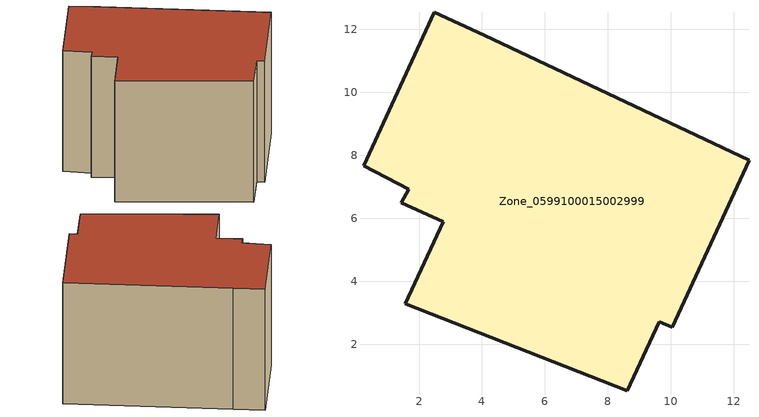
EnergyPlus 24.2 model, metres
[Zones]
Zone_0599100015002999
 floor ground (C_G): 4.07,11.81 12.48,7.84 10.04,2.54 9.63,2.72 8.62,0.53 1.57,3.29 2.77,5.89 1.44,6.5 1.67,6.93 0.24,7.68 2.48,12.54 z0.84
 wall outside (C_F): 12.48,7.84 4.07,11.81 2.48,12.54 0.24,7.68 1.67,6.93 1.44,6.5 2.77,5.89 1.57,3.29 8.62,0.53 9.63,2.72 10.04,2.54 12.48,7.84 z0.84:8.22
 roof outside (C_R): 1.57,3.29 8.62,0.53 9.63,2.72 10.04,2.54 12.48,7.84 4.07,11.81 2.48,12.54 0.24,7.68 1.67,6.93 1.44,6.5 2.77,5.89 z8.22
[BUILDING]
Pand.0599100015002999: North Axis=0; Terrain=City; Loads Convergence Tolerance Value=0.04; Temperature Convergence Tolerance Value=0.4; Solar Distribution=FullExterior; Maximum Number of Warmup Days=25; Minimum Number of Warmup Days=1
[Site:Location]
Rotterdam.The.Hague.AP_ZH_NLD Design_Conditions: Latitude=51.96; Longitude=4.45; Time Zone=1; Elevation=-4.5
[SITE:GROUNDTEMPERATURE:BUILDINGSURFACE]
18, 18, 18, 18, 18, 18, 18, 18, 18, 18, 18, 18
[MATERIAL] Thermal Absorptance=0.9; Solar Absorptance=0.7; Visible Absorptance=0.7
Name | Roughness | Thickness | Conductivity | Density | Specific Heat
G.TC.1965-1974 | MediumSmooth | 0.15 | 0.882353 | 540 | 1210
F.TC.1965-1974 | Rough | 0.3 | 0.697674 | 1920 | 840
R.TC.1965-1974 | MediumRough | 0.2 | 0.232558 | 1500 | 1000
[CONSTRUCTION]
C_G: G.TC.1965-1974
C_F: F.TC.1965-1974
C_R: R.TC.1965-1974
[ZONE]
Zone_0599100015002999: Type=1; Multiplier=1; Ceiling Height=Autocalculate; Volume=Autocalculate; Floor Area=autocalculate; Part of Total Floor Area=Yes
[ZONEINFILTRATION:DESIGNFLOWRATE]
Infil_Zone_0599100015002999: Zone or ZoneList or Space or SpaceList=Zone_0599100015002999; Schedule=AlwaysOn; Design Flow Rate Calculation Method=Flow/Area; Flow Rate per Floor Area=0.003; Constant Term Coefficient=1; Temperature Term Coefficient=0; Velocity Term Coefficient=0; Velocity Squared Term Coefficient=0
[HVACTEMPLATE:ZONE:IDEALLOADSAIRSYSTEM]
Zone_0599100015002999: Maximum Heating Supply Air Temperature=50; Minimum Cooling Supply Air Temperature=13; Maximum Heating Supply Air Humidity Ratio=0.0156; Minimum Cooling Supply Air Humidity Ratio=0.0077; Heating Limit=NoLimit; Cooling Limit=NoLimit; Dehumidification Control Type=ConstantSensibleHeatRatio; Cooling Sensible Heat Ratio=0.7; Dehumidification Setpoint=60; Humidification Control Type=None; Humidification Setpoint=30; Outdoor Air Method=None; Outdoor Air Flow Rate per Person=0.00944; Outdoor Air Flow Rate per Zone Floor Area=0; Outdoor Air Flow Rate per Zone=0; Demand Controlled Ventilation Type=None; Outdoor Air Economizer Type=NoEconomizer; Heat Recovery Type=None; Sensible Heat Recovery Effectiveness=0.7; Latent Heat Recovery Effectiveness=0.65
[ZONECONTROL:THERMOSTAT]
ThermostatControl_Zone_0599100015002999: Zone or ZoneList=Zone_0599100015002999; Control Type Schedule=DualSetpointControlType; Control 1=Thermostat_Zone_0599100015002999; Temperature Difference Between Cutout And Setpoint=0
[THERMOSTATSETPOINT:DUALSETPOINT]
Thermostat_Zone_0599100015002999: Heating Setpoint Temperature Schedule=HeatingSetpoint_Zone_0599100015002999; Cooling Setpoint Temperature Schedule=CoolingSetpoint_Zone_0599100015002999
[SCHEDULE:COMPACT]
HeatingSetpoint_Zone_0599100015002999: Through: 12/31, For: AllDays, Until: 24:00, 21
CoolingSetpoint_Zone_0599100015002999: Through: 12/31, For: AllDays, Until: 24:00, 24
DualSetpointControlType: Through: 12/31, For: AllDays, Until: 24:00, 4
AlwaysOn: Through: 12/31, For: AllDays, Until: 24:00, 1
